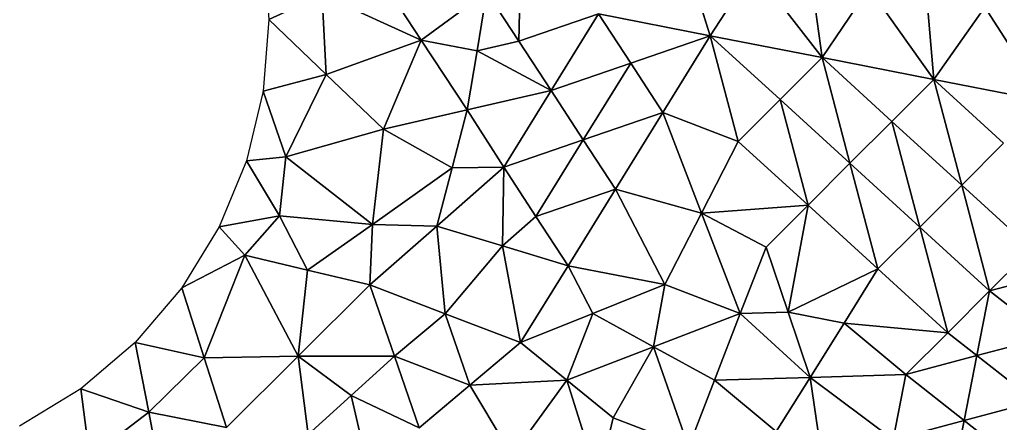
# Model space of a CAD drawing. Extents: x 100 to 350, y 100 to 150.
# Drawn here: x 154.54 to 176.02, y 116.15 to 125 of the extents above; entities that cross this region are included whole.
import ezdxf

# ---------------------------------------------------------------- set-up
doc = ezdxf.new("R2010")
doc.units = 0

msp = doc.modelspace()

# ---------------------------------------------------------------- linework, layer by layer
at = {"color": 1}
for p, q in [((165.47572, 124.525702), (165.522898, 126.838577)), ((165.522898, 126.838577), (165.47572, 124.525702)), ((169.665958, 124.647196), (168.963349, 126.848207)), ((168.963349, 126.848207), (169.665958, 124.647196)), ((163.33436, 124.553993), (162.324152, 126.085058)), ((162.324152, 126.085058), (163.33436, 124.553993)), ((170.611153, 126.111925), (169.665958, 124.647196)), ((169.665958, 124.647196), (170.611153, 126.111925)), ((172.113227, 124.167909), (170.611153, 126.111925)), ((170.611153, 126.111925), (172.113227, 124.167909)), ((171.877145, 125.902236), (172.113227, 124.167909)), ((172.113227, 124.167909), (171.877145, 125.902236)), ((172.113227, 124.167909), (173.143138, 125.692548)), ((173.143138, 125.692548), (172.113227, 124.167909)), ((173.143138, 125.692548), (174.560495, 123.688622)), ((174.560495, 123.688622), (173.143138, 125.692548)), ((160, 125), (161.162076, 125.542529)), ((161.162076, 125.542529), (160, 125)), ((161.162076, 125.542529), (163.33436, 124.553993)), ((161.254558, 123.80011), (161.162076, 125.542529)), ((161.162076, 125.542529), (161.254558, 123.80011)), ((163.33436, 124.553993), (161.162076, 125.542529)), ((164.771421, 125.60577), (163.33436, 124.553993)), ((163.33436, 124.553993), (164.771421, 125.60577)), ((164.557994, 124.314349), (164.771421, 125.60577)), ((164.771421, 125.60577), (164.557994, 124.314349)), ((164.771421, 125.60577), (165.47572, 124.525702)), ((165.47572, 124.525702), (164.771421, 125.60577)), ((174.560495, 123.688622), (174.40913, 125.48286)), ((174.40913, 125.48286), (174.560495, 123.688622)), ((175.675123, 125.273172), (174.560495, 123.688622)), ((174.560495, 123.688622), (175.675123, 125.273172)), ((177.007764, 123.209335), (175.675123, 125.273172)), ((175.675123, 125.273172), (177.007764, 123.209335)), ((167.218689, 125.126483), (165.47572, 124.525702)), ((165.47572, 124.525702), (167.218689, 125.126483)), ((166.18002, 123.445635), (167.218689, 125.126483)), ((167.218689, 125.126483), (166.18002, 123.445635)), ((167.218689, 125.126483), (169.665958, 124.647196)), ((167.922989, 124.046415), (167.218689, 125.126483)), ((169.665958, 124.647196), (167.218689, 125.126483)), ((167.218689, 125.126483), (167.922989, 124.046415)), ((161.254558, 123.80011), (160, 125)), ((160, 125), (161.254558, 123.80011)), ((169.665958, 124.647196), (167.922989, 124.046415)), ((167.922989, 124.046415), (169.665958, 124.647196)), ((168.627288, 122.966347), (169.665958, 124.647196)), ((169.665958, 124.647196), (168.627288, 122.966347)), ((171.195409, 123.250091), (169.665958, 124.647196)), ((169.665958, 124.647196), (170.277592, 122.332274)), ((170.277592, 122.332274), (169.665958, 124.647196)), ((169.665958, 124.647196), (172.113227, 124.167909)), ((172.113227, 124.167909), (169.665958, 124.647196)), ((169.665958, 124.647196), (171.195409, 123.250091)), ((163.33436, 124.553993), (161.254558, 123.80011)), ((161.254558, 123.80011), (163.33436, 124.553993)), ((163.33436, 124.553993), (162.509117, 122.600221)), ((162.509117, 122.600221), (163.33436, 124.553993)), ((164.344568, 123.022928), (163.33436, 124.553993)), ((163.33436, 124.553993), (164.557994, 124.314349)), ((164.557994, 124.314349), (163.33436, 124.553993)), ((163.33436, 124.553993), (164.344568, 123.022928)), ((165.47572, 124.525702), (164.557994, 124.314349)), ((164.557994, 124.314349), (165.47572, 124.525702)), ((166.18002, 123.445635), (165.47572, 124.525702)), ((165.47572, 124.525702), (166.18002, 123.445635)), ((164.557994, 124.314349), (164.344568, 123.022928)), ((164.344568, 123.022928), (164.557994, 124.314349)), ((164.557994, 124.314349), (166.18002, 123.445635)), ((166.18002, 123.445635), (164.557994, 124.314349)), ((171.195409, 123.250091), (172.113227, 124.167909)), ((172.113227, 124.167909), (171.195409, 123.250091)), ((173.642678, 122.770804), (172.113227, 124.167909)), ((172.113227, 124.167909), (172.72486, 121.852987)), ((172.113227, 124.167909), (174.560495, 123.688622)), ((174.560495, 123.688622), (172.113227, 124.167909)), ((172.113227, 124.167909), (173.642678, 122.770804)), ((172.72486, 121.852987), (172.113227, 124.167909)), ((167.922989, 124.046415), (166.18002, 123.445635)), ((166.18002, 123.445635), (167.922989, 124.046415)), ((166.884319, 122.365567), (167.922989, 124.046415)), ((167.922989, 124.046415), (166.884319, 122.365567)), ((167.922989, 124.046415), (168.627288, 122.966347)), ((168.627288, 122.966347), (167.922989, 124.046415)), ((159.876883, 123.435655), (161.254558, 123.80011)), ((161.254558, 123.80011), (159.876883, 123.435655)), ((161.254558, 123.80011), (160.368751, 121.993272)), ((160.368751, 121.993272), (161.254558, 123.80011)), ((162.509117, 122.600221), (161.254558, 123.80011)), ((161.254558, 123.80011), (162.509117, 122.600221)), ((173.642678, 122.770804), (174.560495, 123.688622)), ((174.560495, 123.688622), (173.642678, 122.770804)), ((174.560495, 123.688622), (177.007764, 123.209335)), ((176.089946, 122.291517), (174.560495, 123.688622)), ((174.560495, 123.688622), (175.172129, 121.3737)), ((177.007764, 123.209335), (174.560495, 123.688622)), ((174.560495, 123.688622), (176.089946, 122.291517)), ((175.172129, 121.3737), (174.560495, 123.688622)), ((160.368751, 121.993272), (159.876883, 123.435655)), ((159.876883, 123.435655), (160.368751, 121.993272)), ((166.18002, 123.445635), (164.344568, 123.022928)), ((164.344568, 123.022928), (166.18002, 123.445635)), ((165.14135, 121.764786), (166.18002, 123.445635)), ((166.18002, 123.445635), (165.14135, 121.764786)), ((166.18002, 123.445635), (166.884319, 122.365567)), ((166.884319, 122.365567), (166.18002, 123.445635)), ((170.277592, 122.332274), (171.195409, 123.250091)), ((171.195409, 123.250091), (170.277592, 122.332274)), ((171.195409, 123.250091), (171.807043, 120.935169)), ((172.72486, 121.852987), (171.195409, 123.250091)), ((171.807043, 120.935169), (171.195409, 123.250091)), ((171.195409, 123.250091), (172.72486, 121.852987)), ((162.509117, 122.600221), (164.344568, 123.022928)), ((164.344568, 123.022928), (162.509117, 122.600221)), ((164.344568, 123.022928), (164.01029, 121.750647)), ((164.01029, 121.750647), (164.344568, 123.022928)), ((164.344568, 123.022928), (165.14135, 121.764786)), ((165.14135, 121.764786), (164.344568, 123.022928)), ((168.627288, 122.966347), (166.884319, 122.365567)), ((166.884319, 122.365567), (168.627288, 122.966347)), ((167.588618, 121.285499), (168.627288, 122.966347)), ((168.627288, 122.966347), (167.588618, 121.285499)), ((169.475423, 120.762924), (168.627288, 122.966347)), ((168.627288, 122.966347), (170.277592, 122.332274)), ((170.277592, 122.332274), (168.627288, 122.966347)), ((168.627288, 122.966347), (169.475423, 120.762924)), ((172.72486, 121.852987), (173.642678, 122.770804)), ((173.642678, 122.770804), (172.72486, 121.852987)), ((174.254311, 120.455882), (173.642678, 122.770804)), ((173.642678, 122.770804), (175.172129, 121.3737)), ((175.172129, 121.3737), (173.642678, 122.770804)), ((173.642678, 122.770804), (174.254311, 120.455882)), ((162.509117, 122.600221), (160.368751, 121.993272)), ((160.368751, 121.993272), (162.509117, 122.600221)), ((162.268315, 120.514628), (162.509117, 122.600221)), ((162.509117, 122.600221), (162.268315, 120.514628)), ((162.509117, 122.600221), (164.01029, 121.750647)), ((164.01029, 121.750647), (162.509117, 122.600221)), ((166.884319, 122.365567), (165.14135, 121.764786)), ((165.14135, 121.764786), (166.884319, 122.365567)), ((165.845649, 120.684718), (166.884319, 122.365567)), ((166.884319, 122.365567), (165.845649, 120.684718)), ((166.884319, 122.365567), (167.588618, 121.285499)), ((167.588618, 121.285499), (166.884319, 122.365567)), ((169.475423, 120.762924), (170.277592, 122.332274)), ((170.277592, 122.332274), (169.475423, 120.762924)), ((170.277592, 122.332274), (171.807043, 120.935169)), ((171.807043, 120.935169), (170.277592, 122.332274)), ((175.172129, 121.3737), (176.089946, 122.291517)), ((176.089946, 122.291517), (175.172129, 121.3737)), ((159.510565, 121.90983), (160.368751, 121.993272)), ((160.368751, 121.993272), (159.510565, 121.90983)), ((160.229354, 120.704763), (159.510565, 121.90983)), ((159.510565, 121.90983), (160.229354, 120.704763)), ((160.368751, 121.993272), (160.229354, 120.704763)), ((160.229354, 120.704763), (160.368751, 121.993272)), ((160.368751, 121.993272), (162.268315, 120.514628)), ((162.268315, 120.514628), (160.368751, 121.993272)), ((172.72486, 121.852987), (171.807043, 120.935169)), ((171.807043, 120.935169), (172.72486, 121.852987)), ((174.254311, 120.455882), (172.72486, 121.852987)), ((172.72486, 121.852987), (173.336494, 119.538065)), ((173.336494, 119.538065), (172.72486, 121.852987)), ((172.72486, 121.852987), (174.254311, 120.455882)), ((164.01029, 121.750647), (162.268315, 120.514628)), ((162.268315, 120.514628), (164.01029, 121.750647)), ((165.14135, 121.764786), (163.676011, 120.478367)), ((163.676011, 120.478367), (165.14135, 121.764786)), ((163.676011, 120.478367), (164.01029, 121.750647)), ((164.01029, 121.750647), (163.676011, 120.478367)), ((164.01029, 121.750647), (165.14135, 121.764786)), ((165.14135, 121.764786), (164.01029, 121.750647)), ((165.11298, 120.041508), (165.14135, 121.764786)), ((165.14135, 121.764786), (165.11298, 120.041508)), ((165.14135, 121.764786), (165.845649, 120.684718)), ((165.845649, 120.684718), (165.14135, 121.764786)), ((174.254311, 120.455882), (175.172129, 121.3737)), ((175.172129, 121.3737), (174.254311, 120.455882)), ((176.70158, 119.976595), (175.172129, 121.3737)), ((175.172129, 121.3737), (175.783763, 119.058777)), ((175.172129, 121.3737), (176.70158, 119.976595)), ((175.783763, 119.058777), (175.172129, 121.3737)), ((165.845649, 120.684718), (167.588618, 121.285499)), ((167.588618, 121.285499), (165.845649, 120.684718)), ((167.588618, 121.285499), (166.549949, 119.60465)), ((166.549949, 119.60465), (167.588618, 121.285499)), ((169.475423, 120.762924), (167.588618, 121.285499)), ((167.588618, 121.285499), (168.673254, 119.193574)), ((167.588618, 121.285499), (169.475423, 120.762924)), ((168.673254, 119.193574), (167.588618, 121.285499)), ((171.807043, 120.935169), (169.475423, 120.762924)), ((169.475423, 120.762924), (171.807043, 120.935169)), ((170.889225, 120.017352), (171.807043, 120.935169)), ((171.807043, 120.935169), (170.889225, 120.017352)), ((171.807043, 120.935169), (171.371117, 118.589874)), ((171.371117, 118.589874), (171.807043, 120.935169)), ((171.807043, 120.935169), (173.336494, 119.538065)), ((173.336494, 119.538065), (171.807043, 120.935169)), ((168.673254, 119.193574), (169.475423, 120.762924)), ((169.475423, 120.762924), (168.673254, 119.193574)), ((170.323557, 118.5595), (169.475423, 120.762924)), ((169.475423, 120.762924), (170.889225, 120.017352)), ((170.889225, 120.017352), (169.475423, 120.762924)), ((169.475423, 120.762924), (170.323557, 118.5595)), ((158.910065, 120.460095), (160.229354, 120.704763)), ((160.229354, 120.704763), (158.910065, 120.460095)), ((159.475394, 119.836518), (160.229354, 120.704763)), ((160.229354, 120.704763), (159.475394, 119.836518)), ((162.268315, 120.514628), (160.229354, 120.704763)), ((160.229354, 120.704763), (160.843033, 119.514233)), ((160.229354, 120.704763), (162.268315, 120.514628)), ((160.843033, 119.514233), (160.229354, 120.704763)), ((162.268315, 120.514628), (160.843033, 119.514233)), ((160.843033, 119.514233), (162.268315, 120.514628)), ((162.210672, 119.191948), (162.268315, 120.514628)), ((162.268315, 120.514628), (162.210672, 119.191948)), ((162.268315, 120.514628), (163.676011, 120.478367)), ((163.676011, 120.478367), (162.268315, 120.514628)), ((165.11298, 120.041508), (165.845649, 120.684718)), ((165.845649, 120.684718), (165.11298, 120.041508)), ((165.845649, 120.684718), (166.549949, 119.60465)), ((166.549949, 119.60465), (165.845649, 120.684718)), ((158.910065, 120.460095), (159.475394, 119.836518)), ((159.475394, 119.836518), (158.910065, 120.460095)), ((163.676011, 120.478367), (162.210672, 119.191948)), ((162.210672, 119.191948), (163.676011, 120.478367)), ((163.676011, 120.478367), (165.11298, 120.041508)), ((163.860975, 118.557875), (163.676011, 120.478367)), ((165.11298, 120.041508), (163.676011, 120.478367)), ((163.676011, 120.478367), (163.860975, 118.557875)), ((173.336494, 119.538065), (174.254311, 120.455882)), ((174.254311, 120.455882), (173.336494, 119.538065)), ((174.865945, 118.14096), (174.254311, 120.455882)), ((174.254311, 120.455882), (175.783763, 119.058777)), ((175.783763, 119.058777), (174.254311, 120.455882)), ((174.254311, 120.455882), (174.865945, 118.14096)), ((163.860975, 118.557875), (165.11298, 120.041508)), ((165.11298, 120.041508), (163.860975, 118.557875)), ((165.11298, 120.041508), (165.511279, 117.923801)), ((166.549949, 119.60465), (165.11298, 120.041508)), ((165.511279, 117.923801), (165.11298, 120.041508)), ((165.11298, 120.041508), (166.549949, 119.60465)), ((170.323557, 118.5595), (170.889225, 120.017352)), ((170.889225, 120.017352), (170.323557, 118.5595)), ((171.371117, 118.589874), (170.889225, 120.017352)), ((170.889225, 120.017352), (171.371117, 118.589874)), ((175.783763, 119.058777), (176.70158, 119.976595)), ((176.70158, 119.976595), (175.783763, 119.058777)), ((159.475394, 119.836518), (158.09017, 119.122147)), ((158.09017, 119.122147), (159.475394, 119.836518)), ((159.475394, 119.836518), (158.580689, 117.592052)), ((158.580689, 117.592052), (159.475394, 119.836518)), ((160.64094, 117.626952), (159.475394, 119.836518)), ((160.843033, 119.514233), (159.475394, 119.836518)), ((159.475394, 119.836518), (160.64094, 117.626952)), ((159.475394, 119.836518), (160.843033, 119.514233)), ((160.843033, 119.514233), (160.64094, 117.626952)), ((160.64094, 117.626952), (160.843033, 119.514233)), ((162.210672, 119.191948), (160.843033, 119.514233)), ((160.843033, 119.514233), (162.210672, 119.191948)), ((165.511279, 117.923801), (166.549949, 119.60465)), ((166.549949, 119.60465), (165.511279, 117.923801)), ((168.673254, 119.193574), (166.549949, 119.60465)), ((166.549949, 119.60465), (167.092266, 118.558687)), ((166.549949, 119.60465), (168.673254, 119.193574)), ((167.092266, 118.558687), (166.549949, 119.60465)), ((171.371117, 118.589874), (173.336494, 119.538065)), ((173.336494, 119.538065), (171.371117, 118.589874)), ((173.336494, 119.538065), (172.594751, 118.35023)), ((172.594751, 118.35023), (173.336494, 119.538065)), ((173.336494, 119.538065), (174.865945, 118.14096)), ((174.865945, 118.14096), (173.336494, 119.538065)), ((177.340958, 119.473785), (175.783763, 119.058777)), ((175.783763, 119.058777), (177.340958, 119.473785)), ((158.580689, 117.592052), (158.09017, 119.122147)), ((158.09017, 119.122147), (158.580689, 117.592052)), ((160.64094, 117.626952), (162.210672, 119.191948)), ((162.210672, 119.191948), (160.64094, 117.626952)), ((162.210672, 119.191948), (163.860975, 118.557875)), ((163.860975, 118.557875), (162.210672, 119.191948)), ((162.210672, 119.191948), (162.750992, 117.625669)), ((162.750992, 117.625669), (162.210672, 119.191948)), ((167.092266, 118.558687), (168.673254, 119.193574)), ((168.673254, 119.193574), (167.092266, 118.558687)), ((168.673254, 119.193574), (168.425078, 117.830168)), ((168.425078, 117.830168), (168.673254, 119.193574)), ((170.323557, 118.5595), (168.673254, 119.193574)), ((168.673254, 119.193574), (170.323557, 118.5595)), ((174.865945, 118.14096), (175.783763, 119.058777)), ((175.783763, 119.058777), (174.865945, 118.14096)), ((175.783763, 119.058777), (175.505323, 117.638149)), ((175.505323, 117.638149), (175.783763, 119.058777)), ((175.783763, 119.058777), (177.062519, 118.053157)), ((177.062519, 118.053157), (175.783763, 119.058777)), ((170.323557, 118.5595), (171.371117, 118.589874)), ((171.371117, 118.589874), (170.323557, 118.5595)), ((171.371117, 118.589874), (172.594751, 118.35023)), ((171.853009, 117.162396), (171.371117, 118.589874)), ((172.594751, 118.35023), (171.371117, 118.589874)), ((171.371117, 118.589874), (171.853009, 117.162396)), ((162.750992, 117.625669), (163.860975, 118.557875)), ((163.860975, 118.557875), (162.750992, 117.625669)), ((165.511279, 117.923801), (163.860975, 118.557875)), ((163.860975, 118.557875), (164.401296, 116.991596)), ((163.860975, 118.557875), (165.511279, 117.923801)), ((164.401296, 116.991596), (163.860975, 118.557875)), ((165.511279, 117.923801), (167.092266, 118.558687)), ((167.092266, 118.558687), (165.511279, 117.923801)), ((167.092266, 118.558687), (166.526599, 117.100836)), ((166.526599, 117.100836), (167.092266, 118.558687)), ((168.425078, 117.830168), (167.092266, 118.558687)), ((167.092266, 118.558687), (168.425078, 117.830168)), ((168.425078, 117.830168), (170.323557, 118.5595)), ((170.323557, 118.5595), (168.425078, 117.830168)), ((169.75789, 117.101649), (170.323557, 118.5595)), ((170.323557, 118.5595), (169.75789, 117.101649)), ((171.853009, 117.162396), (170.323557, 118.5595)), ((170.323557, 118.5595), (171.853009, 117.162396)), ((172.594751, 118.35023), (171.853009, 117.162396)), ((171.853009, 117.162396), (172.594751, 118.35023)), ((174.865945, 118.14096), (172.594751, 118.35023)), ((172.594751, 118.35023), (173.948128, 117.223142)), ((172.594751, 118.35023), (174.865945, 118.14096)), ((173.948128, 117.223142), (172.594751, 118.35023)), ((173.948128, 117.223142), (174.865945, 118.14096)), ((174.865945, 118.14096), (173.948128, 117.223142)), ((175.505323, 117.638149), (174.865945, 118.14096)), ((174.865945, 118.14096), (175.505323, 117.638149)), ((158.580689, 117.592052), (157.071068, 117.928932)), ((157.071068, 117.928932), (157.366994, 116.401953)), ((157.071068, 117.928932), (158.580689, 117.592052)), ((157.366994, 116.401953), (157.071068, 117.928932)), ((164.401296, 116.991596), (165.511279, 117.923801)), ((165.511279, 117.923801), (164.401296, 116.991596)), ((166.526599, 117.100836), (165.511279, 117.923801)), ((165.511279, 117.923801), (166.526599, 117.100836)), ((175.505323, 117.638149), (177.062519, 118.053157)), ((177.062519, 118.053157), (175.505323, 117.638149)), ((168.425078, 117.830168), (166.526599, 117.100836)), ((166.526599, 117.100836), (168.425078, 117.830168)), ((168.425078, 117.830168), (167.541919, 116.277871)), ((167.541919, 116.277871), (168.425078, 117.830168)), ((169.192222, 115.643797), (168.425078, 117.830168)), ((168.425078, 117.830168), (169.75789, 117.101649)), ((168.425078, 117.830168), (169.192222, 115.643797)), ((169.75789, 117.101649), (168.425078, 117.830168)), ((157.366994, 116.401953), (158.580689, 117.592052)), ((158.580689, 117.592052), (157.366994, 116.401953)), ((160.64094, 117.626952), (158.580689, 117.592052)), ((158.580689, 117.592052), (160.64094, 117.626952)), ((158.580689, 117.592052), (159.071207, 116.061956)), ((159.071207, 116.061956), (158.580689, 117.592052)), ((160.64094, 117.626952), (159.071207, 116.061956)), ((159.071207, 116.061956), (160.64094, 117.626952)), ((160.64094, 117.626952), (162.750992, 117.625669)), ((160.856143, 115.910965), (160.64094, 117.626952)), ((162.750992, 117.625669), (160.64094, 117.626952)), ((160.64094, 117.626952), (161.803568, 116.768317)), ((161.803568, 116.768317), (160.64094, 117.626952)), ((160.64094, 117.626952), (160.856143, 115.910965)), ((162.750992, 117.625669), (161.803568, 116.768317)), ((161.803568, 116.768317), (162.750992, 117.625669)), ((163.291313, 116.05939), (162.750992, 117.625669)), ((164.401296, 116.991596), (162.750992, 117.625669)), ((162.750992, 117.625669), (163.291313, 116.05939)), ((162.750992, 117.625669), (164.401296, 116.991596)), ((175.505323, 117.638149), (173.948128, 117.223142)), ((173.948128, 117.223142), (175.505323, 117.638149)), ((175.226884, 116.217522), (175.505323, 117.638149)), ((175.505323, 117.638149), (175.226884, 116.217522)), ((176.784079, 116.632529), (175.505323, 117.638149)), ((175.505323, 117.638149), (176.784079, 116.632529)), ((166.526599, 117.100836), (164.401296, 116.991596)), ((164.401296, 116.991596), (166.526599, 117.100836)), ((166.526599, 117.100836), (165.325947, 115.454093)), ((165.325947, 115.454093), (166.526599, 117.100836)), ((167.212752, 114.931518), (166.526599, 117.100836)), ((166.526599, 117.100836), (167.541919, 116.277871)), ((166.526599, 117.100836), (167.212752, 114.931518)), ((167.541919, 116.277871), (166.526599, 117.100836)), ((169.192222, 115.643797), (169.75789, 117.101649)), ((169.75789, 117.101649), (169.192222, 115.643797)), ((169.75789, 117.101649), (171.853009, 117.162396)), ((171.853009, 117.162396), (169.75789, 117.101649)), ((171.111266, 115.974561), (169.75789, 117.101649)), ((169.75789, 117.101649), (171.111266, 115.974561)), ((171.111266, 115.974561), (171.853009, 117.162396)), ((171.853009, 117.162396), (171.111266, 115.974561)), ((173.948128, 117.223142), (171.853009, 117.162396)), ((171.853009, 117.162396), (173.948128, 117.223142)), ((173.669688, 115.802514), (171.853009, 117.162396)), ((171.853009, 117.162396), (172.112493, 115.387507)), ((171.853009, 117.162396), (173.669688, 115.802514)), ((172.112493, 115.387507), (171.853009, 117.162396)), ((173.669688, 115.802514), (173.948128, 117.223142)), ((173.948128, 117.223142), (173.669688, 115.802514)), ((173.948128, 117.223142), (175.226884, 116.217522)), ((175.226884, 116.217522), (173.948128, 117.223142)), ((156.073682, 115.413645), (155.877853, 116.90983)), ((157.366994, 116.401953), (155.877853, 116.90983)), ((155.877853, 116.90983), (156.073682, 115.413645)), ((155.877853, 116.90983), (157.366994, 116.401953)), ((163.291313, 116.05939), (164.401296, 116.991596)), ((164.401296, 116.991596), (163.291313, 116.05939)), ((164.401296, 116.991596), (165.325947, 115.454093)), ((165.325947, 115.454093), (164.401296, 116.991596)), ((161.803568, 116.768317), (160.856143, 115.910965)), ((160.856143, 115.910965), (161.803568, 116.768317)), ((161.803568, 116.768317), (163.291313, 116.05939)), ((161.803568, 116.768317), (162.18133, 115.127185)), ((163.291313, 116.05939), (161.803568, 116.768317)), ((162.18133, 115.127185), (161.803568, 116.768317)), ((176.784079, 116.632529), (175.226884, 116.217522)), ((175.226884, 116.217522), (176.784079, 116.632529)), ((156.073682, 115.413645), (157.366994, 116.401953)), ((157.366994, 116.401953), (156.073682, 115.413645)), ((157.366994, 116.401953), (157.66292, 114.874975)), ((159.071207, 116.061956), (157.366994, 116.401953)), ((157.366994, 116.401953), (159.071207, 116.061956)), ((157.66292, 114.874975), (157.366994, 116.401953)), ((167.541919, 116.277871), (167.212752, 114.931518)), ((167.212752, 114.931518), (167.541919, 116.277871)), ((167.541919, 116.277871), (169.192222, 115.643797)), ((169.192222, 115.643797), (167.541919, 116.277871)), ((175.226884, 116.217522), (173.669688, 115.802514)), ((173.669688, 115.802514), (175.226884, 116.217522)), ((175.226884, 116.217522), (174.948444, 114.796894)), ((174.948444, 114.796894), (175.226884, 116.217522)), ((175.226884, 116.217522), (176.505639, 115.211901)), ((176.505639, 115.211901), (175.226884, 116.217522))]:
    msp.add_line(p, q, dxfattribs=at)
at = {"color": 7}
for p, q in [((159.876883, 126.564345), (160, 125)), ((160, 125), (159.876883, 123.435655)), ((159.876883, 123.435655), (159.510565, 121.90983)), ((159.510565, 121.90983), (158.910065, 120.460095)), ((158.910065, 120.460095), (158.09017, 119.122147)), ((158.09017, 119.122147), (157.071068, 117.928932)), ((157.071068, 117.928932), (155.877853, 116.90983)), ((155.877853, 116.90983), (154.539905, 116.089935))]:
    msp.add_line(p, q, dxfattribs=at)

doc.saveas('drawing.dxf')
